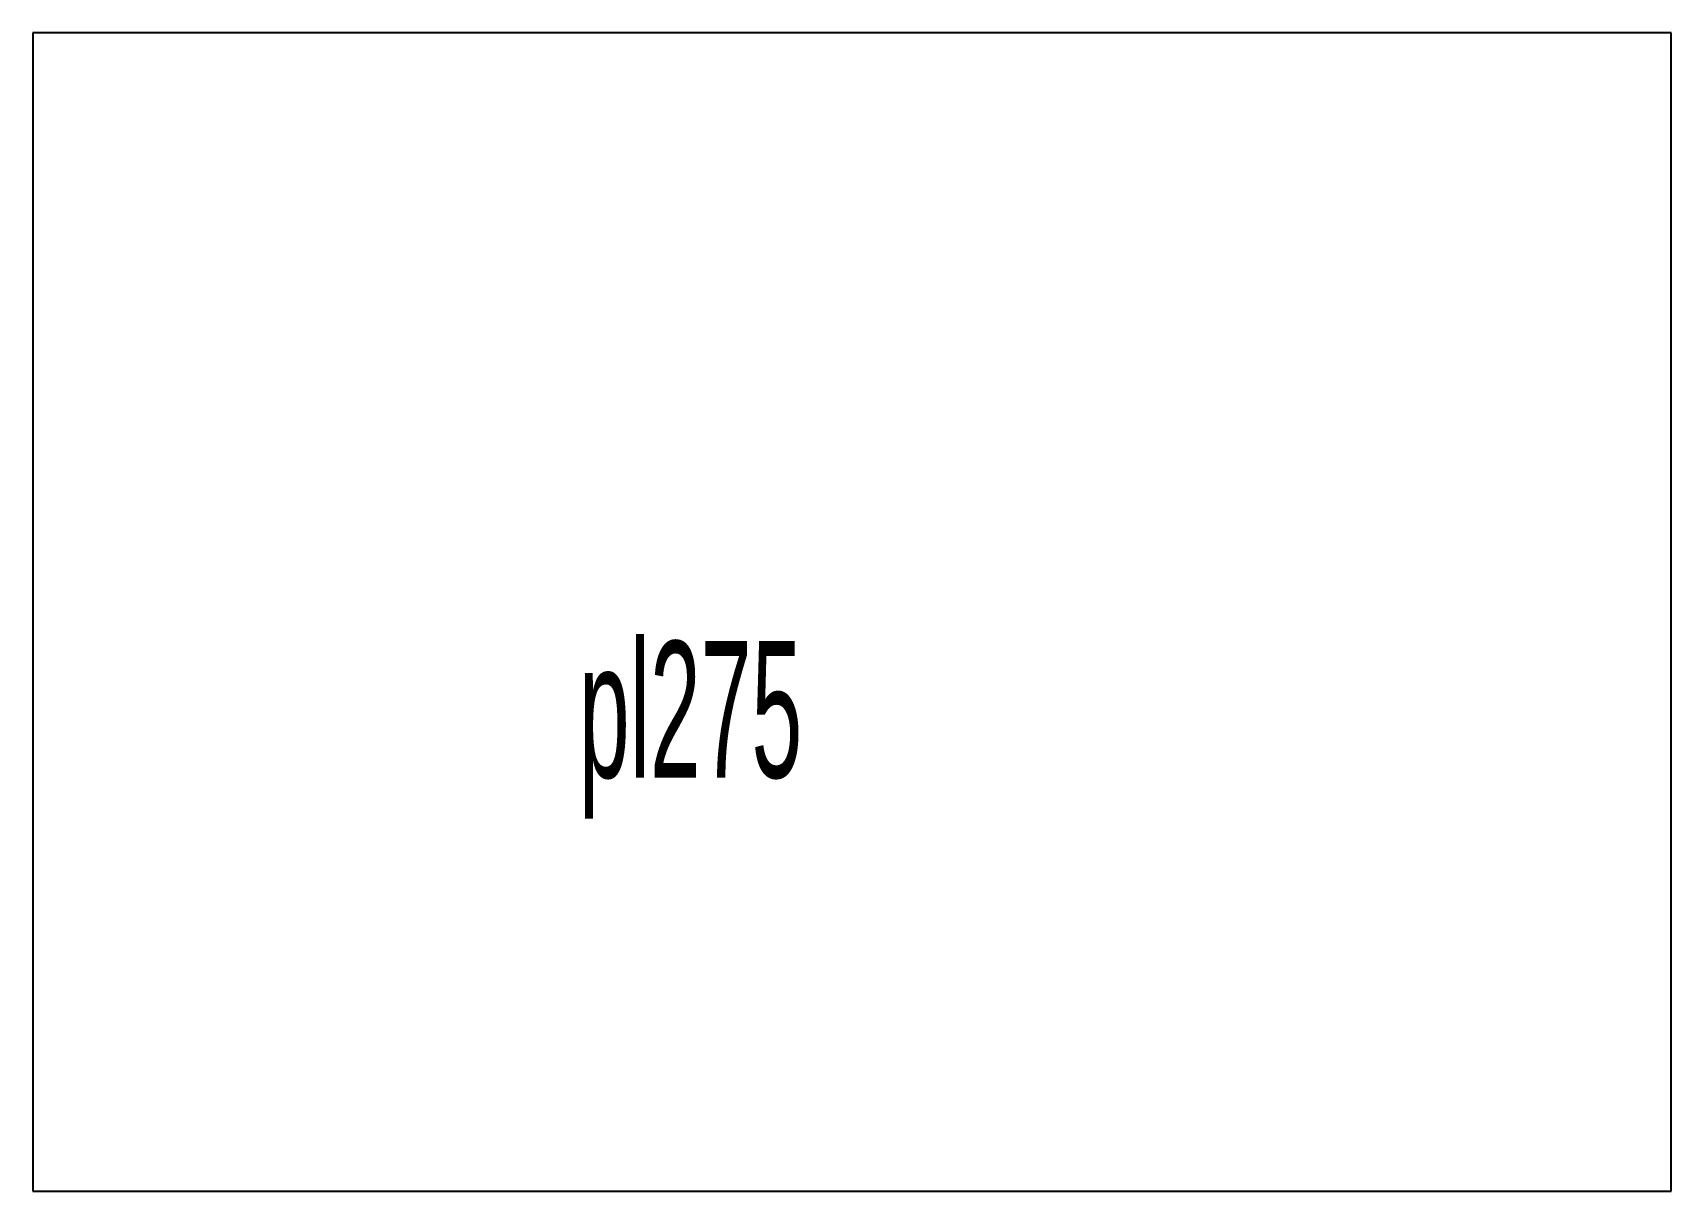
# Model space of a CAD drawing. Extents: x 0 to 6, y 0 to 4.24.
import ezdxf

# ---------------------------------------------------------------- set-up
doc = ezdxf.new("R2010")
doc.units = 0
doc.header["$MEASUREMENT"] = 0
doc.layers.add('BURN', color=1, linetype='CONTINUOUS')
doc.layers.add('SCRIBE', color=1, linetype='CONTINUOUS')

msp = doc.modelspace()

# ---------------------------------------------------------------- linework, layer by layer
at = {"layer": 'BURN'}
for p, q in [((6, 4.243657), (0, 4.243657)), ((0, 4.243657), (0, 0)), ((6, 0), (6, 4.243657)), ((0, 0), (6, 0))]:
    msp.add_line(p, q, dxfattribs=at)

# ---------------------------------------------------------------- texts
at = {"layer": 'SCRIBE', "width": 0.5}
msp.add_text('pl275', height=0.5, dxfattribs=at).set_placement((2, 1.515))

doc.saveas('drawing.dxf')
